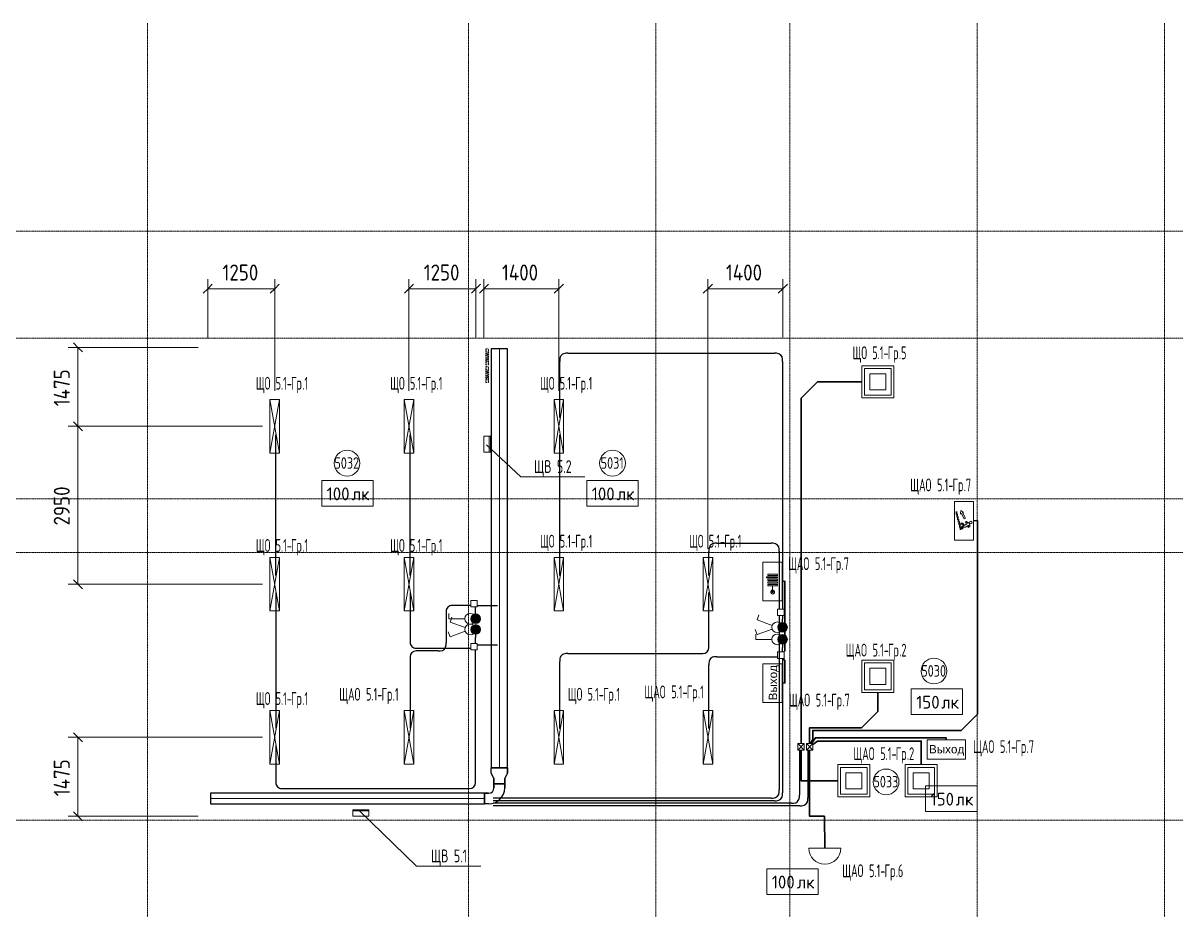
# Model space of a CAD drawing. Header units: millimetres. Extents: x -4730 to 98194, y -4296 to 93388.
# Drawn here: x 36673 to 58217, y 76820 to 93388 of the extents above; entities that cross this region are included whole.
import ezdxf

# ---------------------------------------------------------------- set-up
doc = ezdxf.new("R2010")
doc.units = ezdxf.units.MM
doc.linetypes.add('Линия сетки', pattern=[22.225, 12.7, -3.175, 3.175, -3.175])
doc.linetypes.add('Скрытая 0_75', pattern=[1.5, 0.75, -0.75])
for name, color, linetype, lineweight, true_color in [('Кабельные лотки', 5, 'Continuous', 25, 0x0000ff), ('Короба', 7, 'Continuous', 25, 0x008000), ('Линии', 7, 'Continuous', 9, 0x00a600), ('Опуск', 7, 'Скрытая 0_75', 18, 0x007f00), ('Соединительные детали кабельных лотков', 5, 'Continuous', 25, 0x0000ff), ('Соединительные детали коробов', 7, 'Continuous', 25, 0x008000), ('Типовые аннотации', 1, 'Continuous', 18, 0xff0000)]:
    doc.layers.add(name, color=color, linetype=linetype, lineweight=lineweight, true_color=true_color)
for name, color, linetype, lineweight in [('Марки помещений', 7, 'Continuous', 9), ('Марки силовых электроприборов', 7, 'Continuous', 9), ('Марки электрооборудования', 7, 'Continuous', 9), ('Осевая линия', 7, 'Continuous', 18), ('Оси', 7, 'Continuous', 9), ('Провода', 7, 'Continuous', 35), ('Размеры', 7, 'Continuous', 9), ('Размеры-120', 7, 'Continuous', 9), ('Текстовые примечания', 7, 'Continuous', 9)]:
    doc.layers.add(name, color=color, linetype=linetype, lineweight=lineweight)
doc.styles.add('Arial', font='arial.ttf', dxfattribs={"height": 156})
doc.styles.add('GOST Common', font='GOST_Common.ttf', dxfattribs={"width": 0.6, "height": 240})
doc.styles.add('GOST Common_1', font='GOST_Common.ttf', dxfattribs={"width": 0.9, "height": 300})
doc.styles.add('GOST Common_2', font='GOST_Common.ttf', dxfattribs={"height": 240})
doc.styles.add('GOST Common_3', font='GOST_Common.ttf', dxfattribs={"width": 0.8, "height": 216})
doc.styles.add('GOST Common_4', font='GOST_Common.ttf', dxfattribs={"width": 0.7, "height": 240})
doc.dimstyles.new('ADSK_Проверочный', dxfattribs={"dimscale": 304.8, "dimtxt": 301.714499, "dimasz": 0.556693, "dimexe": 0.590551, "dimexo": 0.590551, "dimgap": 0.19685, "dimtad": 1, "dimdec": 3, "dimrnd": 0.001, "dimdsep": 46, "dimtxsty": 'GOST Common_1', "dimblk1": 'OBLIQUE', "dimblk2": 'OBLIQUE', "dimsah": 1, "dimcen": 0.09, "dimazin": 0, "dimtfac": 1, "dimtdec": 4, "dimtix": 1, "dimtmove": 0, "dimatfit": 3, "dimfxl": 1, "dimtvp": 1, "dimtolj": 1, "dimtzin": 0, "dimarcsym": 2})

# ---------------------------------------------------------------- blocks, each defined once
blk = doc.blocks.new('M_Горизонтальный изгиб-колено для канального - Стандартная-2451758-Тех_ этаж')
at = {"layer": 'Соединительные детали кабельных лотков'}
for p, q in [((-100, 200), (-100, 275)), ((100, 275), (-100, 275)), ((-100, 275), (100, 275)), ((-100, 275), (-100, 275)), ((-100, 275), (-100, 200)), ((100, 200), (100, 275)), ((100, 275), (100, 275)), ((100, 275), (100, 200)), ((-275, 100), (-275, 100)), ((-275, 100), (-275, -100)), ((-275, -100), (-275, 100)), ((-275, 100), (-200, 100)), ((-200, 100), (-275, 100)), ((-275, -100), (-275, -100)), ((-200, -100), (-275, -100)), ((-200, -100), (-275, -100))]:
    blk.add_line(p, q, dxfattribs=at)
for radius, end in [(100, 360), (300, 360), (100, 0), (300, 0)]:
    blk.add_arc((-200, 200), radius, 270, end, dxfattribs=at)
blk = doc.blocks.new('M_Переходный патрубок для канального - Стандартная-3210953-Тех_ этаж')
at = {"layer": 'Соединительные детали кабельных лотков'}
for p, q in [((0, 150), (0, 150)), ((0, 150), (0, -150)), ((0, -150), (0, 150)), ((0, 150), (100, 150)), ((100, 150), (0, 150)), ((100, 150), (100, 150)), ((100, 150), (200, 100)), ((200, 100), (100, 150)), ((200, 100), (300, 100)), ((200, 100), (200, 100)), ((300, 100), (200, 100)), ((300, -100), (300, 100)), ((300, 100), (300, -100)), ((300, 100), (300, 100)), ((0, -150), (0, -150)), ((100, -150), (0, -150)), ((100, -150), (0, -150)), ((100, -150), (200, -100)), ((200, -100), (100, -150)), ((100, -150), (100, -150)), ((200, -100), (300, -100)), ((200, -100), (200, -100)), ((300, -100), (200, -100)), ((300, -100), (300, -100))]:
    blk.add_line(p, q, dxfattribs=at)
blk = doc.blocks.new('M_Короб_ отвод - Плоский торец - ПВХ - Стандартная-2386742-Тех_ этаж')
at = {"layer": 'Соединительные детали коробов'}
for p, q in [((45130, 82371.95), (45130, 82410.05)), ((45130, 82260), (45130, 82371.95)), ((45130, 82260), (45130, 82260))]:
    blk.add_line(p, q, dxfattribs=at)
blk = doc.blocks.new('M_Короб_ отвод - Плоский торец - ПВХ - Стандартная-V1-Тех_ этаж')
at = {"layer": 'Соединительные детали коробов'}
for p, q in [((0, 111.95), (0, 150.05)), ((-150.05, 0), (-111.95, 0))]:
    blk.add_line(p, q, dxfattribs=at)
blk.add_arc((-111.95, 111.95), 111.95, 270, 0, dxfattribs=at)
blk = doc.blocks.new('M_Короб_ отвод - Плоский торец - ПВХ - Стандартная-3217189-Тех_ этаж')
at = {"layer": 'Соединительные детали коробов'}
for p, q in [((0, 112), (0, 150)), ((-150, 0), (-112, 0))]:
    blk.add_line(p, q, dxfattribs=at)
blk.add_arc((-112, 112), 112, 270, 359.9992, dxfattribs=at)
blk = doc.blocks.new('DIMBLOCK45-Тех_ этаж')
at = {"layer": 'Размеры-120'}
for p, q in [((39945, 87330), (37519, 87330)), ((37699, 87330), (37614, 87415)), ((37699, 85855), (37699, 87330)), ((37699, 87330), (37784, 87245)), ((37699, 87330), (39945, 87330)), ((41147, 85855), (37519, 85855)), ((37699, 85855), (37614, 85940)), ((37699, 85855), (37784, 85770)), ((37699, 85855), (41147, 85855))]:
    blk.add_line(p, q, dxfattribs=at)
at = {"layer": 'Размеры-120', "color": 0, "insert": (37247, 86229), "char_height": 300, "width": 871.39, "attachment_point": 1, "rotation": 90, "line_spacing_factor": 1.022761, "style": 'GOST Common_1'}
blk.add_mtext('1475', dxfattribs=at)
blk = doc.blocks.new('_Oblique')
at = {"color": 0, "linetype": 'ByBlock', "lineweight": -2}
blk.add_line((-0.5, -0.5), (0.5, 0.5), dxfattribs=at)
blk = doc.blocks.new('DIMBLOCK46-Тех_ этаж')
at = {"layer": 'Размеры-120'}
for p, q in [((41147, 80045), (37519, 80045)), ((37699, 80045), (37614, 80130)), ((37699, 78570), (37699, 80045)), ((37699, 80045), (37784, 79960)), ((37699, 80045), (41147, 80045)), ((37699, 78570), (37614, 78655)), ((39945, 78570), (37519, 78570)), ((37699, 78570), (37784, 78485)), ((37699, 78570), (39945, 78570))]:
    blk.add_line(p, q, dxfattribs=at)
at = {"layer": 'Размеры-120', "color": 0, "insert": (37247, 78944), "char_height": 300, "width": 871.39, "attachment_point": 1, "rotation": 90, "line_spacing_factor": 1.022761, "style": 'GOST Common_1'}
blk.add_mtext('1475', dxfattribs=at)
blk = doc.blocks.new('DIMBLOCK47-Тех_ этаж')
at = {"layer": 'Размеры-120'}
for p, q in [((41147, 85855), (37519, 85855)), ((37699, 85855), (37614, 85940)), ((37699, 82905), (37699, 85855)), ((37699, 85855), (37784, 85770)), ((37699, 85855), (41147, 85855)), ((37699, 82905), (37614, 82990)), ((41147, 82905), (37519, 82905)), ((37699, 82905), (37784, 82820)), ((37699, 82905), (41147, 82905))]:
    blk.add_line(p, q, dxfattribs=at)
at = {"layer": 'Размеры-120', "color": 0, "insert": (37247, 84002), "char_height": 300, "width": 908.21, "attachment_point": 1, "rotation": 90, "line_spacing_factor": 1.022761, "style": 'GOST Common_1'}
blk.add_mtext('2950', dxfattribs=at)
blk = doc.blocks.new('DIMBLOCK48-Тех_ этаж')
at = {"layer": 'Размеры-120'}
for p, q in [((40125, 87510), (40125, 88606)), ((41375, 86515), (41375, 88606)), ((40125, 88426), (40040, 88341)), ((40125, 88426), (40210, 88511)), ((40125, 88426), (41375, 88426)), ((40125, 88426), (40125, 87510)), ((41375, 88426), (41290, 88341)), ((41375, 88426), (41460, 88511)), ((41375, 88426), (41375, 86515))]:
    blk.add_line(p, q, dxfattribs=at)
at = {"layer": 'Размеры-120', "color": 0, "insert": (40400, 88878), "char_height": 300, "width": 840.71, "attachment_point": 1, "line_spacing_factor": 1.022761, "style": 'GOST Common_1'}
blk.add_mtext('1250', dxfattribs=at)
blk = doc.blocks.new('DIMBLOCK49-Тех_ этаж')
at = {"layer": 'Размеры-120'}
for p, q in [((43885, 86515), (43885, 88606)), ((45135, 87510), (45135, 88606)), ((43885, 88426), (43800, 88341)), ((43885, 88426), (43970, 88511)), ((43885, 88426), (45135, 88426)), ((43885, 88426), (43885, 86515)), ((45135, 88426), (45050, 88341)), ((45135, 88426), (45220, 88511)), ((45135, 88426), (45135, 87510))]:
    blk.add_line(p, q, dxfattribs=at)
at = {"layer": 'Размеры-120', "color": 0, "insert": (44160, 88878), "char_height": 300, "width": 840.71, "attachment_point": 1, "line_spacing_factor": 1.022761, "style": 'GOST Common_1'}
blk.add_mtext('1250', dxfattribs=at)
blk = doc.blocks.new('DIMBLOCK50-Тех_ этаж')
at = {"layer": 'Размеры-120'}
for p, q in [((45285, 87510), (45285, 88606)), ((46685, 86515), (46685, 88606)), ((45285, 88426), (45200, 88341)), ((45285, 88426), (45370, 88511)), ((45285, 88426), (46685, 88426)), ((45285, 88426), (45285, 87510)), ((46685, 88426), (46600, 88341)), ((46685, 88426), (46770, 88511)), ((46685, 88426), (46685, 86515))]:
    blk.add_line(p, q, dxfattribs=at)
at = {"layer": 'Размеры-120', "color": 0, "insert": (45622, 88878), "char_height": 300, "width": 871.39, "attachment_point": 1, "line_spacing_factor": 1.022761, "style": 'GOST Common_1'}
blk.add_mtext('1400', dxfattribs=at)
blk = doc.blocks.new('DIMBLOCK51-Тех_ этаж')
at = {"layer": 'Размеры-120'}
for p, q in [((49470, 83565), (49470, 88606)), ((50870, 87510), (50870, 88606)), ((49470, 88426), (49385, 88341)), ((49470, 88426), (49555, 88511)), ((49470, 88426), (50870, 88426)), ((49470, 88426), (49470, 83565)), ((50870, 88426), (50785, 88341)), ((50870, 88426), (50955, 88511)), ((50870, 88426), (50870, 87510))]:
    blk.add_line(p, q, dxfattribs=at)
at = {"layer": 'Размеры-120', "color": 0, "insert": (49807, 88878), "char_height": 300, "width": 871.39, "attachment_point": 1, "line_spacing_factor": 1.022761, "style": 'GOST Common_1'}
blk.add_mtext('1400', dxfattribs=at)
blk = doc.blocks.new('ADSK_Марка_Помещение_1_ГОСТ21-501-2011 - Номер-85995-Тех_ этаж')
at = {"layer": 'Марки помещений'}
blk.add_circle((0, 0), 2, dxfattribs=at)
blk = doc.blocks.new('Морка помещения_освещённость_ - Морка помещения_освещённость_-1484368-Тех_ этаж')
at = {"layer": 'Марки помещений', "color": 190, "true_color": 0x8000ff}
for p, q in [((-4, 0), (-4, 4)), ((-4, 4), (4, 4)), ((4, 4), (4, 0)), ((4, 0), (-4, 0))]:
    blk.add_line(p, q, dxfattribs=at)
blk = doc.blocks.new('Марка электрооборудования с выноской - Марка электрооборудования с выноской-2902873-Тех_ этаж')
at = {"layer": 'Марки электрооборудования'}
blk.add_line((-5, 0), (5, 0), dxfattribs=at)

msp = doc.modelspace()

# ---------------------------------------------------------------- hatches: boundary and pattern name
at = {"layer": 'Опуск', "linetype": 'Continuous'}
h = msp.add_hatch(color=256, dxfattribs=at)
edge = h.paths.add_edge_path(flags=0)
edge.add_arc((45130, 82260), 90, 180, 360)
edge.add_arc((45130, 82260), 90, 0, 180)
h = msp.add_hatch(color=256, dxfattribs=at)
edge = h.paths.add_edge_path(flags=0)
edge.add_arc((45130, 82060), 90, 180, 360)
edge.add_arc((45130, 82060), 90, 0, 180)
h = msp.add_hatch(color=256, dxfattribs=at)
edge = h.paths.add_edge_path(flags=0)
edge.add_arc((50864.9999, 82100.1713), 90, 180, 360)
edge.add_arc((50864.9999, 82100.1713), 90, 0, 180)
h = msp.add_hatch(color=256, dxfattribs=at)
edge = h.paths.add_edge_path(flags=0)
edge.add_arc((50864.9999, 81874.5691), 90, 180, 360)
edge.add_arc((50864.9999, 81874.5691), 90, 0, 180)

# ---------------------------------------------------------------- linework, layer by layer
at = {"layer": 'Кабельные лотки'}
for p, q in [((45723.2603, 87303.1437), (45423.2603, 87303.1437)), ((45423.2603, 87303.1437), (45423.2603, 79475)), ((45723.2603, 79475), (45723.2603, 87303.1437)), ((45723.2603, 79475), (45423.2603, 79475)), ((40173.2603, 79000), (40173.2603, 78800)), ((45298.2603, 79000), (40173.2603, 79000)), ((45298.2603, 79000), (45298.2603, 78800)), ((40173.2603, 78800), (45298.2603, 78800))]:
    msp.add_line(p, q, dxfattribs=at)
at = {"layer": 'Короба'}
for p, q in [((46704.2469, 86018.8269), (46704.2469, 87068.7769)), ((46854.2969, 87218.8269), (50714.9499, 87218.8269)), ((50864.9999, 87068.7769), (50864.9999, 82440.214)), ((41394.2469, 83068.8269), (41394.2469, 85698.8269)), ((43904.2469, 83068.8269), (43904.2469, 85698.8269)), ((46704.2469, 83068.8269), (46704.2469, 85698.8269)), ((49639.2968, 83668.8269), (50651.9499, 83668.8269)), ((49489.2468, 83068.8269), (49489.2468, 83518.7769)), ((50801.9999, 83518.7769), (50801.9999, 82440.214)), ((41394.2469, 82748.8269), (41394.2469, 80208.8269)), ((43904.2469, 82748.8269), (43904.2469, 81858.5927)), ((49489.2468, 81758.8769), (49489.2468, 82748.8269)), ((44578.5, 82358.4927), (44578.5, 81809.5978)), ((45038.5, 82508.5427), (44728.55, 82508.5427)), ((45130, 82410.05), (45130, 82480.0427)), ((45158.5, 82508.5427), (45538.5, 82508.5427)), ((50801.9999, 82320.214), (50801.9999, 79060.6401)), ((50864.9999, 82320.214), (50864.9999, 82250.2213)), ((45130, 81800.0427), (45130, 81909.95)), ((44428.45, 81659.5478), (44054.2953, 81659.5423)), ((44054.2969, 81708.5427), (45038.5, 81708.5427)), ((45130, 79238.8769), (45130, 81680.0427)), ((45158.5, 81771.5427), (45538.5, 81771.5427)), ((50864.9999, 81640.214), (50864.9999, 81724.5191)), ((43904.2469, 81509.4918), (43904.2469, 80208.8269)), ((46704.2469, 80208.8269), (46704.2469, 81458.7769)), ((46854.2969, 81608.8269), (49339.1968, 81608.8269)), ((49639.2968, 81548.714), (50773.4999, 81548.714)), ((50864.9999, 81520.214), (50864.9999, 79010.264)), ((49489.2468, 80208.8269), (49489.2468, 81398.664)), ((41394.2469, 79888.8269), (41394.2469, 79238.8769)), ((51180, 79806.8178), (51180, 78961.8678)), ((51340, 79806.8178), (51340, 78916.8678)), ((41544.2969, 79088.8269), (44979.95, 79088.8269)), ((50651.9499, 78910.5901), (45460, 78910.5901)), ((50714.9499, 78860.214), (45460, 78860.214)), ((51029.95, 78811.8178), (45460, 78811.8178)), ((51189.95, 78766.8178), (45460, 78766.8178))]:
    msp.add_line(p, q, dxfattribs=at)
at = {"layer": 'Линии', "color": 96, "true_color": 0x008000}
for p, q in [((50573.2603, 77590.5901), (50573.2603, 77110.5901)), ((51533.2603, 77590.5901), (50573.2603, 77590.5901)), ((51533.2603, 77110.5901), (51533.2603, 77590.5901)), ((50573.2603, 77110.5901), (51533.2603, 77110.5901))]:
    msp.add_line(p, q, dxfattribs=at)
at = {"layer": 'Марки электрооборудования'}
for p, q in [((45331.2131, 85507.5868), (45972.1272, 84909.4002)), ((42963.7196, 78665.3558), (44026.5584, 77635.7307))]:
    msp.add_line(p, q, dxfattribs=at)
at = {"layer": 'Опуск'}
for p, q in [((45371.1325, 87003.2935), (45321.1325, 87303.2935)), ((45371.1325, 87303.2935), (45321.1325, 87003.2935)), ((45321.1325, 87303.2935), (45371.1325, 87303.2935)), ((45321.1325, 87003.2935), (45321.1325, 87303.2935)), ((45371.1325, 87303.2935), (45371.1325, 87003.2935)), ((45371.1325, 87003.2935), (45321.1325, 87003.2935)), ((45371.1325, 86673.2935), (45321.1325, 86973.2935)), ((45371.1325, 86973.2935), (45321.1325, 86673.2935)), ((45321.1325, 86973.2935), (45371.1325, 86973.2935)), ((45321.1325, 86673.2935), (45321.1325, 86973.2935)), ((45371.1325, 86973.2935), (45371.1325, 86673.2935)), ((45371.1325, 86673.2935), (45321.1325, 86673.2935))]:
    msp.add_line(p, q, dxfattribs=at)
at = {"layer": 'Опуск', "linetype": 'Continuous'}
for centre, start, end in [((45130, 82260), 0, 180), ((45130, 82260), 180, 0), ((45130, 82060), 0, 180), ((50864.9999, 82100.1713), 0, 180), ((50864.9999, 82100.1713), 180, 0), ((45130, 82060), 180, 0), ((50864.9999, 81874.5691), 0, 180), ((50864.9999, 81874.5691), 180, 0)]:
    msp.add_arc(centre, 90, start, end, dxfattribs=at)
at = {"layer": 'Осевая линия'}
for p, q in [((45573.2603, 79475), (45573.2603, 87303.1437)), ((45298.2603, 78900), (40173.2603, 78900))]:
    msp.add_line(p, q, dxfattribs=at)
at = {"layer": 'Оси', "linetype": 'Линия сетки'}
for p, q in [((39000, 93388.3703), (39000, -3096.3487)), ((45000, 93388.3703), (45000, -3096.3487)), ((48500, 93388.3703), (48500, -3096.3487)), ((51000, 93388.3703), (51000, -3096.3487)), ((54500, 93388.3703), (54500, -3096.3487)), ((58000, 93388.3703), (58000, -3096.3487)), ((98194.2682, 89500), (-3530.0173, 89500)), ((98194.2682, 87500), (-3530.0173, 87500)), ((98194.2682, 84500), (-3530.0173, 84500)), ((98194.2682, 83500), (-2006.0173, 83500)), ((98194.2682, 78500), (-3530.0173, 78500))]:
    msp.add_line(p, q, dxfattribs=at)
at = {"layer": 'Провода', "flags": 128}
for points in [[(52344.2817, 86683.8745), (51516.2952, 86683.8745), (51211.4954, 86379.0745), (51211.5, 79926.8178)], [(54436.7452, 84091.0485), (54510, 84092.5), (54510, 80477.3), (54205.2, 80172.5), (51430, 80172.5), (51430, 80010), (51396.0142, 79926.8178)], [(50856.7452, 82958.8543), (50909.9999, 82960), (50909.9999, 81660), (50891.0289, 81640.214)], [(50856.7452, 81058.8543), (50909.9999, 81060), (50909.9999, 81480), (50879.3019, 81520.214)], [(52644.9892, 80883.8745), (52645.8269, 80528.6736), (52341.7457, 80223.8745), (51371.4952, 80223.8745), (51371.4992, 79926.8178)], [(53920.9377, 79996.7452), (53920, 80038.1147), (51480, 80038.1147), (51409.5042, 79926.8178)], [(53456.2629, 79534.0159), (53457.609, 79974.0159), (51517.609, 79974.0159), (51431.5, 79910.8389)], [(51896.9956, 79234.0159), (51211.4952, 79234.0159), (51211.4995, 79806.8178)], [(51653.6815, 77975), (51648.4515, 78570), (51371.4952, 78570), (51371.4998, 79806.8178)]]:
    msp.add_lwpolyline(points, dxfattribs=at)
at = {"layer": 'Типовые аннотации', "color": 5, "true_color": 0x0000ff}
for p, q in [((52344.2817, 86983.8745), (52944.2817, 86983.8745)), ((52344.2817, 86383.8745), (52344.2817, 86983.8745)), ((52394.2817, 86933.8745), (52894.2817, 86933.8745)), ((52394.2817, 86433.8745), (52394.2817, 86933.8745)), ((52494.2817, 86833.8745), (52494.2817, 86533.8745)), ((52794.2817, 86833.8745), (52494.2817, 86833.8745)), ((52794.2817, 86533.8745), (52794.2817, 86833.8745)), ((52894.2817, 86933.8745), (52894.2817, 86433.8745)), ((52944.2817, 86983.8745), (52944.2817, 86383.8745)), ((52894.2817, 86433.8745), (52394.2817, 86433.8745)), ((52494.2817, 86533.8745), (52794.2817, 86533.8745)), ((41285, 86355), (41465, 86355)), ((41285, 85355), (41285, 86355)), ((41465, 86355), (41285, 85355)), ((41285, 86355), (41465, 85355)), ((41465, 86355), (41465, 85355)), ((43795, 86355), (43975, 86355)), ((43795, 85355), (43795, 86355)), ((43975, 86355), (43795, 85355)), ((43795, 86355), (43975, 85355)), ((43975, 86355), (43975, 85355)), ((46595, 86355), (46775, 86355)), ((46595, 85355), (46595, 86355)), ((46775, 86355), (46595, 85355)), ((46595, 86355), (46775, 85355)), ((46775, 86355), (46775, 85355)), ((52944.2817, 86383.8745), (52344.2817, 86383.8745)), ((45285, 85369.5196), (45285, 85669.5196)), ((45285, 85669.5196), (45405, 85669.5196)), ((45385, 85669.5196), (45385, 85369.5196)), ((45405, 85669.5196), (45405, 85369.5196)), ((41465, 85355), (41285, 85355)), ((43975, 85355), (43795, 85355)), ((45405, 85369.5196), (45285, 85369.5196)), ((46775, 85355), (46595, 85355)), ((41285, 83405), (41465, 83405)), ((41285, 82405), (41285, 83405)), ((41465, 83405), (41285, 82405)), ((41285, 83405), (41465, 82405)), ((41465, 83405), (41465, 82405)), ((43795, 83405), (43975, 83405)), ((43795, 82405), (43795, 83405)), ((43975, 83405), (43795, 82405)), ((43795, 83405), (43975, 82405)), ((43975, 83405), (43975, 82405)), ((46595, 83405), (46775, 83405)), ((46595, 82405), (46595, 83405)), ((46775, 83405), (46595, 82405)), ((46595, 83405), (46775, 82405)), ((46775, 83405), (46775, 82405)), ((49379.9999, 83405), (49559.9999, 83405)), ((49379.9999, 82405), (49379.9999, 83405)), ((49559.9999, 83405), (49379.9999, 82405)), ((49379.9999, 83405), (49559.9999, 82405)), ((49559.9999, 83405), (49559.9999, 82405)), ((41465, 82405), (41285, 82405)), ((43975, 82405), (43795, 82405)), ((46775, 82405), (46595, 82405)), ((49559.9999, 82405), (49379.9999, 82405)), ((50422.6816, 82330.9487), (50388.4796, 82236.9794)), ((44687.6816, 82290.7773), (44653.4796, 82196.8081)), ((44935.3874, 82094.202), (44653.4796, 82196.8081)), ((50670.3874, 82134.3734), (50388.4796, 82236.9794)), ((44653.4796, 81923.1919), (44619.2776, 82017.1612)), ((44935.3874, 82025.798), (44653.4796, 81923.1919)), ((50388.4796, 81963.3633), (50354.2776, 82057.3326)), ((50670.3874, 82065.9693), (50388.4796, 81963.3633)), ((41285, 80545), (41465, 80545)), ((41285, 79545), (41285, 80545)), ((41465, 80545), (41285, 79545)), ((41285, 80545), (41465, 79545)), ((41465, 80545), (41465, 79545)), ((46595, 80545), (46775, 80545)), ((46595, 79545), (46595, 80545)), ((46775, 80545), (46595, 79545)), ((46595, 80545), (46775, 79545)), ((46775, 80545), (46775, 79545)), ((41465, 79545), (41285, 79545)), ((46775, 79545), (46595, 79545)), ((51896.9956, 79534.0159), (52496.9956, 79534.0159)), ((51896.9956, 78934.0159), (51896.9956, 79534.0159)), ((52496.9956, 79534.0159), (52496.9956, 78934.0159)), ((51946.9956, 79484.0159), (52446.9956, 79484.0159)), ((51946.9956, 78984.0159), (51946.9956, 79484.0159)), ((52046.9956, 79384.0159), (52046.9956, 79084.0159)), ((52346.9956, 79384.0159), (52046.9956, 79384.0159)), ((52346.9956, 79084.0159), (52346.9956, 79384.0159)), ((52446.9956, 79484.0159), (52446.9956, 78984.0159)), ((52046.9956, 79084.0159), (52346.9956, 79084.0159)), ((52496.9956, 78934.0159), (51896.9956, 78934.0159)), ((52446.9956, 78984.0159), (51946.9956, 78984.0159)), ((42832.8139, 78690), (43132.8139, 78690)), ((42832.8139, 78570), (42832.8139, 78690)), ((42832.8139, 78670), (43132.8139, 78670)), ((43132.8139, 78690), (43132.8139, 78570)), ((43132.8139, 78570), (42832.8139, 78570))]:
    msp.add_line(p, q, dxfattribs=at)
at = {"layer": 'Типовые аннотации', "color": 96, "true_color": 0x008000}
for p, q in [((54076.7452, 84447.4821), (54436.7452, 84447.4821)), ((54076.7452, 83727.4821), (54076.7452, 84447.4821)), ((54110.7205, 84206.3825), (54110.7205, 84266.3825)), ((54122.7205, 84266.3825), (54122.7205, 84218.3825)), ((54192.6164, 84231.8333), (54194.4355, 84279.7988)), ((54194.4355, 84279.7988), (54235.0653, 84254.2407)), ((54246.2689, 84233.0162), (54225.954, 84245.7953)), ((54225.954, 84245.7953), (54281.9725, 84139.673)), ((54235.0653, 84254.2407), (54246.2689, 84233.0162)), ((54436.7452, 84447.4821), (54436.7452, 83727.4821)), ((54122.7205, 84158.3825), (54122.7205, 84206.3825)), ((54134.7205, 84218.3825), (54134.7205, 84170.3825)), ((54134.7205, 84110.3825), (54134.7205, 84158.3825)), ((54146.7205, 84170.3825), (54146.7205, 84122.3825)), ((54146.7205, 84062.3825), (54146.7205, 84110.3825)), ((54158.7205, 84122.3825), (54158.7205, 84074.3825)), ((54158.7205, 84014.3825), (54158.7205, 84062.3825)), ((54170.7205, 84074.3825), (54170.7205, 84026.3825)), ((54182.7205, 84026.3825), (54182.7205, 83978.3825)), ((54238.4276, 84045.8901), (54190.4276, 84045.8901)), ((54190.4276, 84027.8901), (54228.0353, 84027.8901)), ((54203.82, 84210.6089), (54192.6164, 84231.8333)), ((54204.7296, 84234.5916), (54203.82, 84210.6089)), ((54260.748, 84128.4694), (54204.7296, 84234.5916)), ((54228.0353, 84027.8901), (54250.8584, 83988.3594)), ((54262.4276, 84004.3209), (54238.4276, 84045.8901)), ((54281.9725, 84139.673), (54260.748, 84128.4694)), ((54324.7814, 84040.3209), (54262.4276, 84004.3209)), ((54290.3891, 84082.3209), (54290.3891, 84040.3209)), ((54308.3891, 84058.3209), (54308.3891, 84082.3209)), ((54338.3891, 84058.3209), (54308.3891, 84058.3209)), ((54362.3891, 84016.7517), (54338.3891, 84058.3209)), ((54170.7205, 83966.3825), (54170.7205, 84014.3825)), ((54182.7205, 83918.3825), (54182.7205, 83966.3825)), ((54194.7205, 83978.3825), (54194.7205, 83918.3825)), ((54250.8584, 83988.3594), (54216.0353, 83988.3594)), ((54216.0353, 83988.3594), (54216.0353, 83934.3594)), ((54234.0353, 83934.3594), (54234.0353, 83970.3594)), ((54234.0353, 83970.3594), (54282.0353, 83970.3594)), ((54282.0353, 83970.3594), (54344.3891, 84006.3594)), ((54344.3891, 83991.144), (54322.2122, 83978.3401)), ((54331.2122, 83962.7517), (54362.3891, 83980.7517)), ((54362.3891, 83980.7517), (54362.3891, 84016.7517)), ((54436.7452, 83727.4821), (54076.7452, 83727.4821)), ((50496.7452, 81414.9821), (50856.7452, 81414.9821)), ((50496.7452, 80694.9821), (50496.7452, 81414.9821)), ((50856.7452, 81414.9821), (50856.7452, 80694.9821)), ((50856.7452, 80694.9821), (50496.7452, 80694.9821)), ((53565.0179, 79636.7452), (53565.0179, 79996.7452)), ((53565.0179, 79996.7452), (54285.0179, 79996.7452)), ((54285.0179, 79996.7452), (54285.0179, 79636.7452)), ((54285.0179, 79636.7452), (53565.0179, 79636.7452))]:
    msp.add_line(p, q, dxfattribs=at)
at = {"layer": 'Типовые аннотации'}
for p, q in [((50496.7452, 83314.9821), (50856.7452, 83314.9821)), ((50496.7452, 82594.9821), (50496.7452, 83314.9821)), ((50856.7452, 83314.9821), (50856.7452, 82594.9821)), ((50565.847, 83021.8665), (50565.847, 83045.8665)), ((50565.847, 83045.8665), (50769.847, 83045.8665)), ((50769.847, 83021.8665), (50565.847, 83021.8665)), ((50589.847, 83069.8665), (50589.847, 83093.8665)), ((50589.847, 83093.8665), (50769.847, 83093.8665)), ((50769.847, 83069.8665), (50589.847, 83069.8665)), ((50589.847, 82973.8665), (50589.847, 82997.8665)), ((50589.847, 82997.8665), (50769.847, 82997.8665)), ((50769.847, 82973.8665), (50589.847, 82973.8665)), ((50589.847, 82925.8665), (50589.847, 82949.8665)), ((50589.847, 82949.8665), (50769.847, 82949.8665)), ((50769.847, 83093.8665), (50769.847, 83069.8665)), ((50769.847, 83045.8665), (50769.847, 83021.8665)), ((50769.847, 82997.8665), (50769.847, 82973.8665)), ((50769.847, 82949.8665), (50769.847, 82925.8665)), ((50769.847, 82925.8665), (50589.847, 82925.8665)), ((50589.847, 82877.8665), (50589.847, 82901.8665)), ((50589.847, 82901.8665), (50769.847, 82901.8665)), ((50769.847, 82877.8665), (50589.847, 82877.8665)), ((50654.3911, 82783.3224), (50679.847, 82757.8665)), ((50654.3911, 82732.4107), (50679.847, 82757.8665)), ((50679.847, 82877.8665), (50679.847, 82757.8665)), ((50679.847, 82757.8665), (50705.3028, 82783.3224)), ((50679.847, 82757.8665), (50705.3028, 82732.4107)), ((50769.847, 82901.8665), (50769.847, 82877.8665)), ((45038.5, 82600.0427), (45158.5, 82600.0427)), ((45038.5, 82480.0427), (45038.5, 82600.0427)), ((45158.5, 82600.0427), (45158.5, 82480.0427)), ((50856.7452, 82594.9821), (50496.7452, 82594.9821)), ((44629.3567, 82360), (44629.3567, 82260)), ((45158.5, 82480.0427), (45038.5, 82480.0427)), ((44929.3567, 82260), (44629.3567, 82260)), ((50364.3566, 81974.5691), (50364.3566, 81874.5691)), ((50664.3566, 81874.5691), (50364.3566, 81874.5691)), ((50773.4999, 81640.214), (50893.4999, 81640.214)), ((50773.4999, 81520.214), (50773.4999, 81640.214)), ((50893.4999, 81520.214), (50773.4999, 81520.214)), ((50893.4999, 81640.214), (50893.4999, 81520.214)), ((52344.2817, 81483.8745), (52944.2817, 81483.8745)), ((52344.2817, 80883.8745), (52344.2817, 81483.8745)), ((52944.2817, 81483.8745), (52944.2817, 80883.8745)), ((52394.2817, 81433.8745), (52894.2817, 81433.8745)), ((52394.2817, 80933.8745), (52394.2817, 81433.8745)), ((52494.2817, 81333.8745), (52494.2817, 81033.8745)), ((52794.2817, 81333.8745), (52494.2817, 81333.8745)), ((52794.2817, 81033.8745), (52794.2817, 81333.8745)), ((52894.2817, 81433.8745), (52894.2817, 80933.8745)), ((52494.2817, 81033.8745), (52794.2817, 81033.8745)), ((52944.2817, 80883.8745), (52344.2817, 80883.8745)), ((52894.2817, 80933.8745), (52394.2817, 80933.8745)), ((43795, 80545), (43975, 80545)), ((43795, 79545), (43795, 80545)), ((43975, 80545), (43795, 79545)), ((43795, 80545), (43975, 79545)), ((43975, 80545), (43975, 79545)), ((49379.9999, 80545), (49559.9999, 80545)), ((49379.9999, 79545), (49379.9999, 80545)), ((49559.9999, 80545), (49379.9999, 79545)), ((49379.9999, 80545), (49559.9999, 79545)), ((49559.9999, 80545), (49559.9999, 79545)), ((51311.5, 79926.8178), (51431.5, 79926.8178)), ((51311.5, 79806.8178), (51311.5, 79926.8178)), ((51311.5, 79926.8178), (51431.5, 79806.8178)), ((51311.5, 79806.8178), (51431.5, 79926.8178)), ((51431.5, 79806.8178), (51311.5, 79806.8178)), ((51431.5, 79926.8178), (51431.5, 79806.8178)), ((43975, 79545), (43795, 79545)), ((49559.9999, 79545), (49379.9999, 79545)), ((53155.345, 79534.0159), (53755.345, 79534.0159)), ((53155.345, 78934.0159), (53155.345, 79534.0159)), ((53755.345, 79534.0159), (53755.345, 78934.0159)), ((53205.345, 79484.0159), (53705.345, 79484.0159)), ((53205.345, 78984.0159), (53205.345, 79484.0159)), ((53305.345, 79384.0159), (53305.345, 79084.0159)), ((53605.345, 79384.0159), (53305.345, 79384.0159)), ((53605.345, 79084.0159), (53605.345, 79384.0159)), ((53705.345, 79484.0159), (53705.345, 78984.0159)), ((53305.345, 79084.0159), (53605.345, 79084.0159)), ((53755.345, 78934.0159), (53155.345, 78934.0159)), ((53705.345, 78984.0159), (53205.345, 78984.0159)), ((51955, 77975), (51355, 77975))]:
    msp.add_line(p, q, dxfattribs=at)
at = {"layer": 'Типовые аннотации', "color": 16, "true_color": 0x800000}
for p, q in [((50773.4999, 82440.214), (50893.4999, 82440.214)), ((50773.4999, 82320.214), (50773.4999, 82440.214)), ((50893.4999, 82320.214), (50773.4999, 82320.214)), ((50893.4999, 82440.214), (50893.4999, 82320.214)), ((45038.5, 81800.0427), (45158.5, 81800.0427)), ((45038.5, 81680.0427), (45038.5, 81800.0427)), ((45158.5, 81680.0427), (45038.5, 81680.0427)), ((45158.5, 81800.0427), (45158.5, 81680.0427)), ((51151.5, 79926.8178), (51271.5, 79926.8178)), ((51151.5, 79806.8178), (51151.5, 79926.8178)), ((51151.5, 79926.8178), (51271.5, 79806.8178)), ((51151.5, 79806.8178), (51271.5, 79926.8178)), ((51271.5, 79806.8178), (51151.5, 79806.8178)), ((51271.5, 79926.8178), (51271.5, 79806.8178))]:
    msp.add_line(p, q, dxfattribs=at)
at = {"layer": 'Типовые аннотации', "color": 96, "true_color": 0x008000}
msp.add_circle((54382.9203, 84056.3182), 24, dxfattribs=at)
at = {"layer": 'Типовые аннотации'}
for centre, radius in [((50679.847, 82757.8665), 36), ((45029.3567, 82260), 100), ((50764.3566, 81874.5691), 100)]:
    msp.add_circle(centre, radius, dxfattribs=at)
at = {"layer": 'Типовые аннотации', "color": 5, "true_color": 0x0000ff}
for centre in [(45029.3567, 82060), (50764.3566, 82100.1713)]:
    msp.add_circle(centre, 100, dxfattribs=at)
at = {"layer": 'Типовые аннотации'}
msp.add_arc((51655, 77975), 300, 180, 0, dxfattribs=at)

# ---------------------------------------------------------------- block references
at = {"layer": 'Марки помещений', "xscale": 120, "yscale": 120, "zscale": 120}
for p in [(42728.0404, 85166.4813), (47688.0067, 85166.4813), (53695.2385, 81282.8713), (52800.6588, 79212.8667)]:
    msp.add_blockref('ADSK_Марка_Помещение_1_ГОСТ21-501-2011 - Номер-85995-Тех_ этаж', p, dxfattribs=at)
at = {"layer": 'Марки помещений', "color": 190, "true_color": 0x8000ff, "xscale": 120, "yscale": 120, "zscale": 120}
for p in [(42733.8825, 84361.1489), (47688.0067, 84361.1489), (53751.0307, 80469.266), (54019.8682, 78657.6991)]:
    msp.add_blockref('Морка помещения_освещённость_ - Морка помещения_освещённость_-1484368-Тех_ этаж', p, dxfattribs=at)
at = {"layer": 'Марки электрооборудования', "xscale": 120, "yscale": 120, "zscale": 120}
for p in [(46572.1272, 84909.4002), (44626.5584, 77635.7307)]:
    msp.add_blockref('Марка электрооборудования с выноской - Марка электрооборудования с выноской-2902873-Тех_ этаж', p, dxfattribs=at)
at = {"layer": 'Соединительные детали кабельных лотков', "rotation": 270}
msp.add_blockref('M_Переходный патрубок для канального - Стандартная-3210953-Тех_ этаж', (45573.2603, 79475), dxfattribs=at)
msp.add_blockref('M_Переходный патрубок для канального - Стандартная-3210953-Тех_ этаж', (45573.2603, 79475), dxfattribs=at)
at = {"layer": 'Соединительные детали кабельных лотков'}
msp.add_blockref('M_Горизонтальный изгиб-колено для канального - Стандартная-2451758-Тех_ этаж', (45573.2603, 78900), dxfattribs=at)
msp.add_blockref('M_Горизонтальный изгиб-колено для канального - Стандартная-2451758-Тех_ этаж', (45573.2603, 78900), dxfattribs=at)
at = {"layer": 'Соединительные детали коробов'}
for name, p, rotation in [('M_Короб_ отвод - Плоский торец - ПВХ - Стандартная-V1-Тех_ этаж', (46704.2469, 87218.8269), 180), ('M_Короб_ отвод - Плоский торец - ПВХ - Стандартная-V1-Тех_ этаж', (50864.9999, 87218.8269), 90), ('M_Короб_ отвод - Плоский торец - ПВХ - Стандартная-V1-Тех_ этаж', (49489.2468, 83668.8269), 180), ('M_Короб_ отвод - Плоский торец - ПВХ - Стандартная-V1-Тех_ этаж', (50801.9999, 83668.8269), 90), ('M_Короб_ отвод - Плоский торец - ПВХ - Стандартная-V1-Тех_ этаж', (44578.5, 82508.5427), 180), ('M_Короб_ отвод - Плоский торец - ПВХ - Стандартная-2386742-Тех_ этаж', (90260, 164320), 180), ('M_Короб_ отвод - Плоский торец - ПВХ - Стандартная-2386742-Тех_ этаж', (95994.9999, 164134.5691), 180), ('M_Короб_ отвод - Плоский торец - ПВХ - Стандартная-3217189-Тех_ этаж', (43904.2469, 81659.5402), 180.0008313388254), ('M_Короб_ отвод - Плоский торец - ПВХ - Стандартная-V1-Тех_ этаж', (43904.2469, 81708.5427), 270), ('M_Короб_ отвод - Плоский торец - ПВХ - Стандартная-V1-Тех_ этаж', (46704.2469, 81608.8269), 180), ('M_Короб_ отвод - Плоский торец - ПВХ - Стандартная-V1-Тех_ этаж', (49489.2468, 81548.714), 180), ('M_Короб_ отвод - Плоский торец - ПВХ - Стандартная-V1-Тех_ этаж', (41394.2469, 79088.8269), 270)]:
    msp.add_blockref(name, p, dxfattribs=dict(at, rotation=rotation))
for name, p in [('M_Короб_ отвод - Плоский торец - ПВХ - Стандартная-2386742-Тех_ этаж', (0, 0)), ('M_Короб_ отвод - Плоский торец - ПВХ - Стандартная-2386742-Тех_ этаж', (5734.9999, -159.8287)), ('M_Короб_ отвод - Плоский торец - ПВХ - Стандартная-V1-Тех_ этаж', (44578.5, 81659.5478)), ('M_Короб_ отвод - Плоский торец - ПВХ - Стандартная-V1-Тех_ этаж', (45130, 79088.8269)), ('M_Короб_ отвод - Плоский торец - ПВХ - Стандартная-V1-Тех_ этаж', (50801.9999, 78910.5901)), ('M_Короб_ отвод - Плоский торец - ПВХ - Стандартная-V1-Тех_ этаж', (50864.9999, 78860.214)), ('M_Короб_ отвод - Плоский торец - ПВХ - Стандартная-V1-Тех_ этаж', (51180, 78811.8178)), ('M_Короб_ отвод - Плоский торец - ПВХ - Стандартная-V1-Тех_ этаж', (51340, 78766.8178))]:
    msp.add_blockref(name, p, dxfattribs=at)
at = {"layer": 'Соединительные детали коробов', "extrusion": (0, -2.92398e-05, 1)}
msp.add_blockref('M_Короб_ отвод - Плоский торец - ПВХ - Стандартная-V1-Тех_ этаж', (49489.2468, 81609.357), dxfattribs=at)

# ---------------------------------------------------------------- texts
at = {"layer": 'Марки помещений', "char_height": 216, "attachment_point": 1, "style": 'GOST Common_3'}
for s, insert, width in [('5032', (42491.0845, 85277.2685), 584.9112), ('5031', (47466.8908, 85277.2685), 546.4302), ('5030', (53458.2826, 81393.6585), 584.9112), ('5033', (52563.7029, 79323.654), 584.9112)]:
    msp.add_mtext(s, dxfattribs=dict(at, insert=insert, width=width))
at = {"layer": 'Марки помещений', "color": 190, "true_color": 0x8000ff, "char_height": 240, "attachment_point": 1, "style": 'GOST Common_2'}
for s, insert, width in [('100', (42345.9986, 84712.8608), 567.59475), ('100', (47300.1228, 84712.8608), 567.59475), ('лк', (42814.3111, 84712.8608), 413.67075), ('лк', (47768.4353, 84712.8608), 413.67075), ('150', (53363.1468, 80820.978), 567.59475), ('лк', (53831.4593, 80820.978), 413.67075), ('150', (53631.9844, 79009.4111), 567.59475), ('лк', (54100.2969, 79009.4111), 413.67075)]:
    msp.add_mtext(s, dxfattribs=dict(at, insert=insert, width=width))
at = {"layer": 'Марки силовых электроприборов', "char_height": 240, "attachment_point": 1, "style": 'GOST Common'}
for s, insert, width in [('ЩО', (52173.4104, 87347.9669), 340.55685), (' 5.1-', (52454.3979, 87347.9669), 455.99985), ('Гр', (52830.6354, 87347.9669), 253.9746), ('.5', (53040.1854, 87347.9669), 178.93665), ('ЩО', (41024.2614, 86779.0093), 340.55685), (' 5.1-', (41305.2489, 86779.0093), 455.99985), ('Гр', (41681.4864, 86779.0093), 253.9746), ('.1', (41891.0364, 86779.0093), 138.5316), ('ЩО', (43534.2614, 86779.0093), 340.55685), (' 5.1-', (43815.2489, 86779.0093), 455.99985), ('Гр', (44191.4864, 86779.0093), 253.9746), ('.1', (44401.0364, 86779.0093), 138.5316), ('ЩО', (46334.2614, 86779.0093), 340.55685), (' 5.1-', (46615.2489, 86779.0093), 455.99985), ('Гр', (46991.4864, 86779.0093), 253.9746), ('.1', (47201.0364, 86779.0093), 138.5316), ('ЩАО', (53251.967, 84879.5845), 502.17705), (' 5.1-', (53666.3045, 84879.5845), 455.99985), ('Гр', (54042.542, 84879.5845), 253.9746), ('.7', (54252.092, 84879.5845), 178.93665), ('ЩО', (46334.2614, 83829.0093), 340.55685), (' 5.1-', (46615.2489, 83829.0093), 455.99985), ('Гр', (46991.4864, 83829.0093), 253.9746), ('.1', (47201.0364, 83829.0093), 138.5316), ('ЩО', (49119.2613, 83829.0093), 340.55685), (' 5.1-', (49400.2488, 83829.0093), 455.99985), ('Гр', (49776.4863, 83829.0093), 253.9746), ('.1', (49986.0363, 83829.0093), 138.5316), ('ЩО', (41024.2614, 83749.0093), 340.55685), (' 5.1-', (41305.2489, 83749.0093), 455.99985), ('Гр', (41681.4864, 83749.0093), 253.9746), ('.1', (41891.0364, 83749.0093), 138.5316), ('ЩО', (43534.2614, 83749.0093), 340.55685), (' 5.1-', (43815.2489, 83749.0093), 455.99985), ('Гр', (44191.4864, 83749.0093), 253.9746), ('.1', (44401.0364, 83749.0093), 138.5316), ('ЩАО', (50969.1173, 83408.6393), 502.17705), (' 5.1-', (51383.4548, 83408.6393), 455.99985), ('Гр', (51759.6923, 83408.6393), 253.9746), ('.7', (51969.2423, 83408.6393), 178.93665), ('ЩАО', (52046.687, 81794.436), 502.17705), (' 5.1-', (52461.0245, 81794.436), 455.99985), ('Гр', (52837.262, 81794.436), 253.9746), ('.2', (53046.812, 81794.436), 178.93665), ('ЩАО', (48285.1215, 81012.9411), 502.17705), (' 5.1-', (48699.459, 81012.9411), 455.99985), ('Гр', (49075.6965, 81012.9411), 253.9746), ('.1', (49285.2465, 81012.9411), 138.5316), ('ЩО', (41024.2614, 80889.0093), 340.55685), (' 5.1-', (41305.2489, 80889.0093), 455.99985), ('Гр', (41681.4864, 80889.0093), 253.9746), ('.1', (41891.0364, 80889.0093), 138.5316), ('ЩАО', (42581.463, 80969.0093), 502.17705), (' 5.1-', (42995.8005, 80969.0093), 455.99985), ('Гр', (43372.038, 80969.0093), 253.9746), ('.1', (43581.588, 80969.0093), 138.5316), ('ЩО', (46853.4824, 80969.0093), 340.55685), (' 5.1-', (47134.4699, 80969.0093), 455.99985), ('Гр', (47510.7074, 80969.0093), 253.9746), ('.1', (47720.2574, 80969.0093), 138.5316), ('ЩАО', (50985.0202, 80860.5254), 502.17705), (' 5.1-', (51399.3577, 80860.5254), 455.99985), ('Гр', (51775.5952, 80860.5254), 253.9746), ('.7', (51985.1452, 80860.5254), 178.93665), ('ЩАО', (54427.2121, 79991.2117), 502.17705), (' 5.1-', (54841.5496, 79991.2117), 455.99985), ('Гр', (55217.7871, 79991.2117), 253.9746), ('.7', (55427.3371, 79991.2117), 178.93665), ('ЩАО', (52190.3002, 79858.9553), 502.17705), (' 5.1-', (52604.6377, 79858.9553), 455.99985), ('Гр', (52980.8752, 79858.9553), 253.9746), ('.2', (53190.4252, 79858.9553), 178.93665), ('ЩАО', (51981.4385, 77671.8971), 502.17705), (' 5.1-', (52395.776, 77671.8971), 455.99985), ('Гр', (52772.0135, 77671.8971), 253.9746), ('.6', (52981.5635, 77671.8971), 178.93665)]:
    msp.add_mtext(s, dxfattribs=dict(at, insert=insert, width=width))
at = {"layer": 'Марки электрооборудования', "char_height": 240, "attachment_point": 1, "style": 'GOST Common_4'}
for s, insert, width in [('ЩВ', (46220.807, 85222.6264), 397.316325), (' 5.2', (46548.6258, 85222.6264), 430.9872), ('ЩВ', (44294.5582, 77948.9568), 397.316325), (' 5.1', (44622.3769, 77948.9568), 383.847975)]:
    msp.add_mtext(s, dxfattribs=dict(at, insert=insert, width=width))
at = {"layer": 'Текстовые примечания', "color": 96, "true_color": 0x008000, "char_height": 240, "attachment_point": 1, "style": 'GOST Common_2'}
for s, insert, width in [('100', (50664.5025, 77460.1148), 567.59475), ('лк', (51132.815, 77460.1148), 413.67075)]:
    msp.add_mtext(s, dxfattribs=dict(at, insert=insert, width=width))
at = {"layer": 'Типовые аннотации', "color": 96, "lineweight": 9, "true_color": 0x008000, "insert": (50607.5806, 80735.125), "char_height": 156, "width": 769.62, "attachment_point": 1, "rotation": 90, "style": 'Arial'}
msp.add_mtext('Выход', dxfattribs=at)
at = {"layer": 'Типовые аннотации', "color": 96, "lineweight": 9, "true_color": 0x008000, "insert": (53601.675, 79901.2306), "char_height": 156, "width": 769.62, "attachment_point": 1, "style": 'Arial'}
msp.add_mtext('Выход', dxfattribs=at)

# ---------------------------------------------------------------- dimensions: what is measured, and where the dimension line sits
at = {"layer": 'Размеры'}
for base, p1, p2, override, picture, middle in [((41375, 88425.8284), (40125, 87330), (41375, 86335.3269), {"dimpost": '<>', "dimfxl": 1597.458788}, 'DIMBLOCK48-Тех_ этаж', (40750, 88635.8284)), ((45135, 88425.8284), (43885, 86335.3269), (45135, 87330), {"dimpost": '<>', "dimfxl": 1597.458788}, 'DIMBLOCK49-Тех_ этаж', (44510, 88635.8284)), ((46685, 88425.8284), (45285, 87330), (46685, 86335.3269), {"dimpost": '<>', "dimfxl": 1717.374327}, 'DIMBLOCK50-Тех_ этаж', (45985, 88635.8284)), ((50869.9999, 88425.8284), (49469.9999, 83385.3269), (50869.9999, 87330), {"dimpost": '<>', "dimfxl": 4185.74317}, 'DIMBLOCK51-Тех_ этаж', (50169.9999, 88635.8284))]:
    dim = msp.add_linear_dim(base=base, p1=p1, p2=p2, dimstyle='ADSK_Проверочный', override=override, dxfattribs=at)
    dim.commit()
    dim.dimension.update_dxf_attribs({"geometry": picture, "text_midpoint": middle})
for base, p1, p2, override, picture, middle in [((37699.1933, 87330), (41327, 85855), (40125, 87330), {"dimpost": '<>', "dimfxl": 1902.742494}, 'DIMBLOCK45-Тех_ этаж', (37489.1933, 86592.5)), ((37699.1933, 85855), (41327, 82905), (41327, 85855), {"dimpost": '<>', "dimfxl": 2950}, 'DIMBLOCK47-Тех_ этаж', (37489.1933, 84380)), ((37699.1933, 80045), (40125, 78570), (41327, 80045), {"dimpost": '<>', "dimfxl": 1902.742494}, 'DIMBLOCK46-Тех_ этаж', (37489.1933, 79307.5))]:
    dim = msp.add_linear_dim(base=base, p1=p1, p2=p2, angle=90, dimstyle='ADSK_Проверочный', override=override, dxfattribs=at)
    dim.commit()
    dim.dimension.update_dxf_attribs({"geometry": picture, "text_midpoint": middle})

doc.saveas('drawing.dxf')
